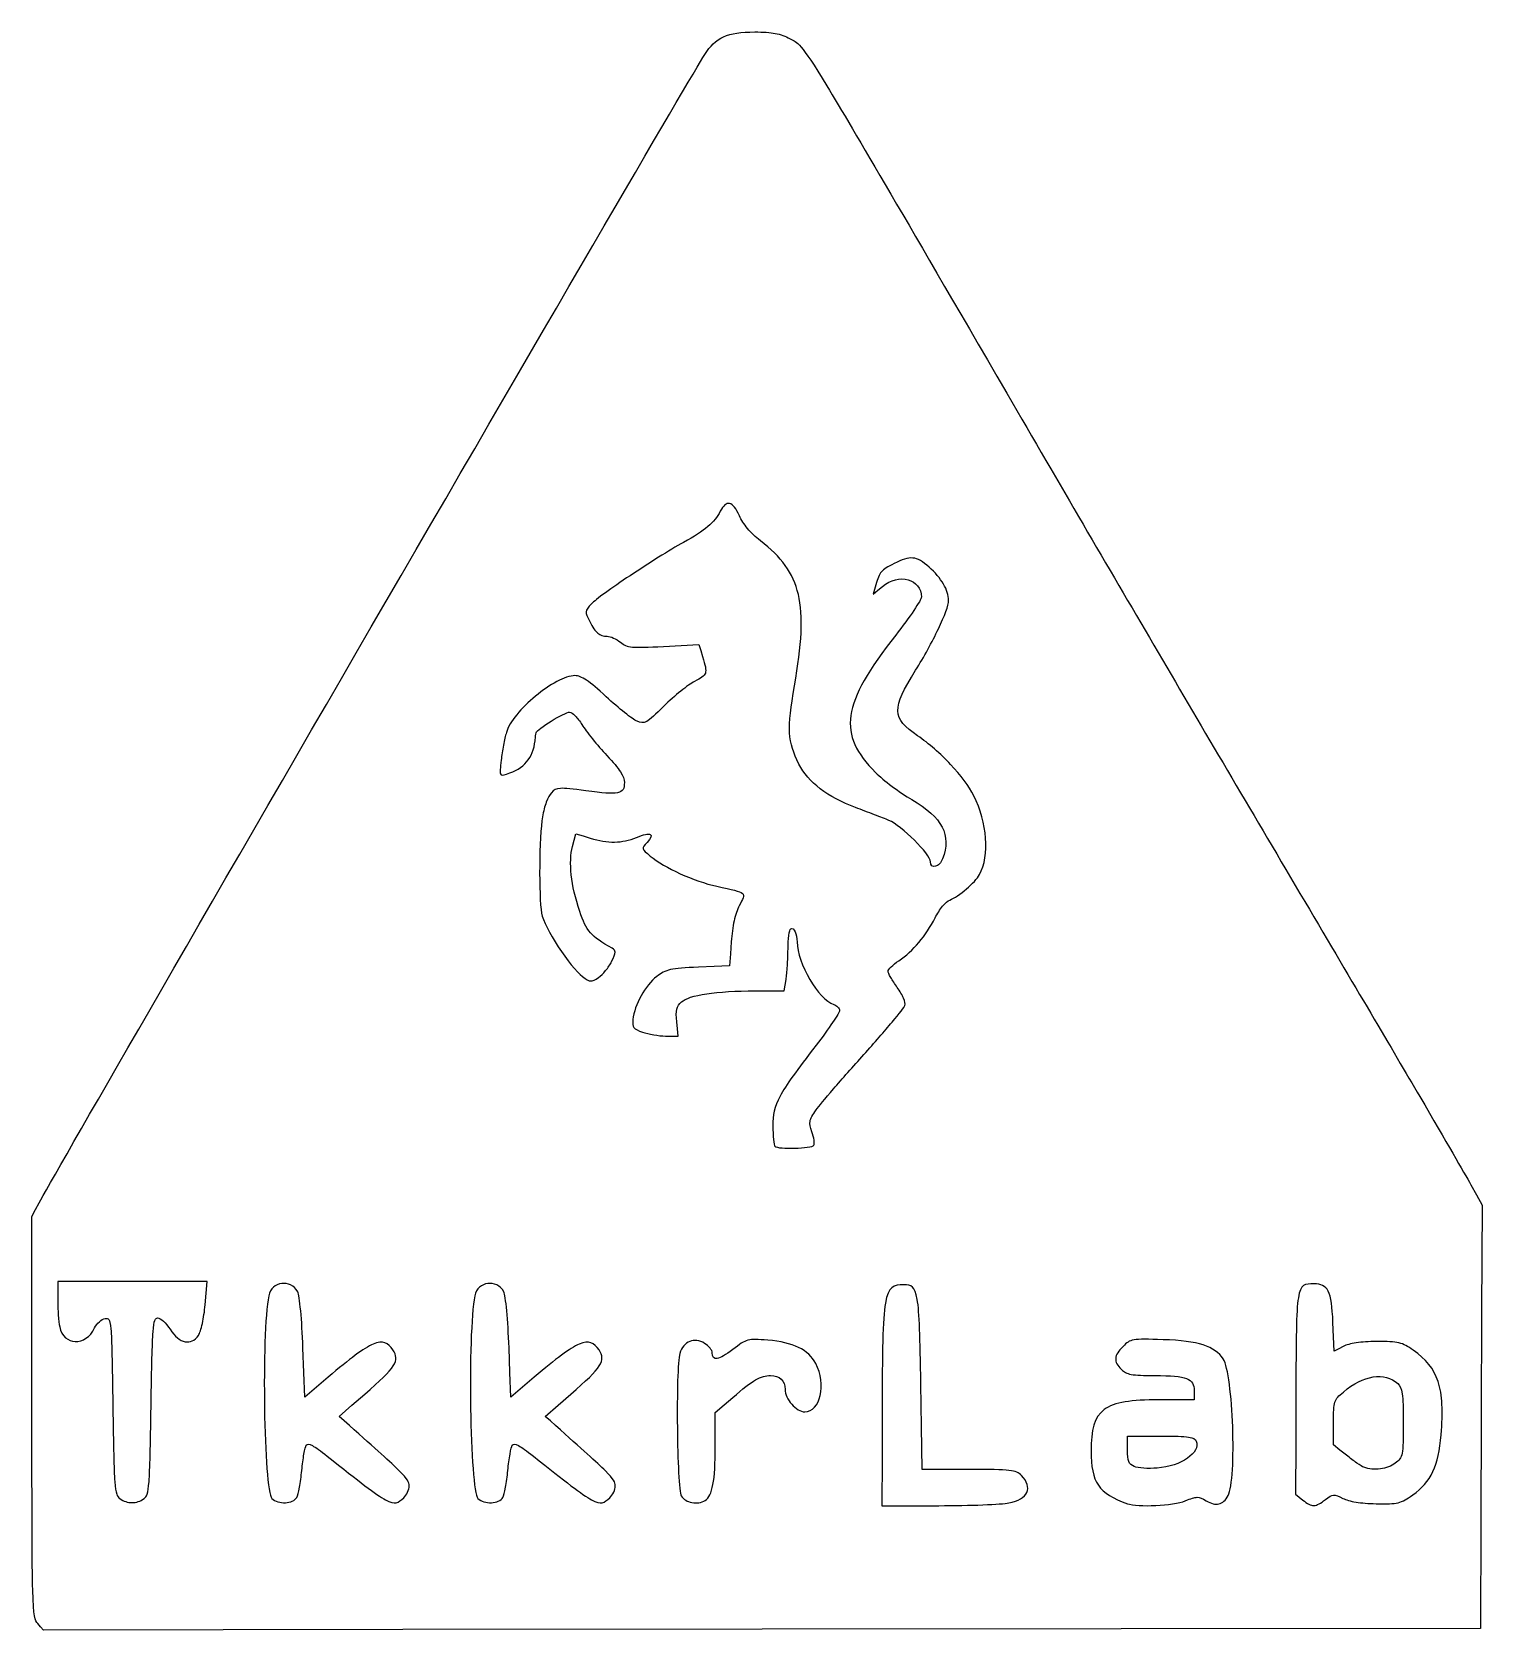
# Model space of a CAD drawing. Extents: x 0 to 13.5, y 0.5 to 15.4.
import ezdxf

# ---------------------------------------------------------------- set-up
doc = ezdxf.new("R2010")
doc.units = 0
doc.layers.get('0').update_dxf_attribs({"linetype": 'CONTINUOUS'})

msp = doc.modelspace()

# ---------------------------------------------------------------- linework, layer by layer
at = {"color": 7}
for points in [[(7.892464, 10.269437), (7.880294, 10.227002), (7.868124, 10.184567), (7.910716, 10.220406), (7.953308, 10.256245)], [(5.915098, 9.697369), (6.079954, 9.706233), (6.24481, 9.715097), (6.261759, 9.658527), (6.278708, 9.601957)], [(5.068122, 7.834452), (5.083904, 7.892996), (5.099686, 7.951539), (5.165269, 7.931801), (5.230853, 7.912063)], [(6.546062, 6.945185), (6.538431, 6.833861), (6.530801, 6.722538), (6.385422, 6.716072), (6.240043, 6.709607)], [(6.767523, 6.489132), (6.90326, 6.489415), (7.038997, 6.4897), (7.047743, 6.542616), (7.05649, 6.595533)], [(5.934518, 6.067958), (5.992419, 6.067163), (6.050319, 6.066367), (6.043877, 6.133415), (6.037434, 6.200464)], [(7.314595, 5.050531), (7.314595, 5.05053), (7.314596, 5.050531)], [(13.434633, 4.68042), (13.486257, 4.58717), (13.537881, 4.493919), (13.534256, 3.50767), (13.530631, 2.52142), (13.527007, 1.535171), (13.523383, 0.548922), (10.177736, 0.545365), (6.832088, 0.541808), (3.48644, 0.538251), (0.140793, 0.534694), (0.113885, 0.564436), (0.086977, 0.594177)], [(0.033161, 2.520402), (0.033161, 3.453773), (0.033161, 4.387144), (0.066983, 4.450644), (0.100805, 4.514144)], [(1.645901, 3.563643), (1.655061, 3.672005), (1.664221, 3.780367), (1.316429, 3.780367), (0.968636, 3.780367), (0.620843, 3.780367), (0.27305, 3.780367), (0.27305, 3.697464), (0.27305, 3.614561)], [(12.246008, 3.177072), (12.20363, 3.155157), (12.161251, 3.133243), (12.155403, 3.266956), (12.149555, 3.40067)], [(2.791978, 2.889816), (2.68257, 2.796404), (2.573162, 2.702992), (2.564958, 2.933539), (2.556755, 3.164086)], [(4.711089, 2.889816), (4.601681, 2.796404), (4.492273, 2.702992), (4.484069, 2.933539), (4.475866, 3.164086)], [(2.989654, 2.439926), (2.941837, 2.482317), (2.89402, 2.524707), (3.013103, 2.628073), (3.132185, 2.731439)], [(4.908765, 2.439926), (4.860948, 2.482317), (4.813132, 2.524707), (4.932214, 2.628073), (5.051296, 2.731439)], [(6.397272, 2.241301), (6.397272, 2.401264), (6.397272, 2.561226), (6.478411, 2.6311), (6.55955, 2.700975)], [(8.757229, 2.030589), (8.540207, 2.030589), (8.323185, 2.030589), (8.317205, 2.429228), (8.311225, 2.827867)], [(10.856383, 2.763374), (10.856383, 2.721537), (10.856383, 2.6797), (10.693652, 2.6797), (10.530921, 2.6797)], [(11.804402, 2.73533), (11.803115, 2.267691), (11.801828, 1.800051), (11.835141, 1.773019), (11.868454, 1.745987)], [(7.950724, 2.573867), (7.950111, 2.132894), (7.949499, 1.691922), (8.214082, 1.692535), (8.478665, 1.693147)], [(12.27455, 2.163255), (12.214578, 2.2117), (12.154606, 2.260146), (12.154606, 2.36378), (12.154606, 2.467414)], [(10.235494, 2.213124), (10.235494, 2.277079), (10.235494, 2.341033), (10.391159, 2.341033), (10.546825, 2.341033)], [(10.298994, 2.057995), (10.298994, 2.057996)], [(12.436828, 2.050705), (12.436828, 2.050705)], [(1.076744, 1.75852), (1.076744, 1.75852), (1.076744, 1.75852)], [(2.499295, 1.770401), (2.499294, 1.770401)], [(4.418406, 1.770401), (4.418405, 1.770401)], [(6.303784, 1.742316), (6.303784, 1.742318)], [(9.131213, 1.718208), (9.131212, 1.718209), (9.131209, 1.718212)], [(10.774194, 1.738539), (10.774194, 1.73854)], [(12.079229, 1.749616), (12.079229, 1.749616)]]:
    msp.add_lwpolyline(points, dxfattribs=at)
for points in [[(6.298296, 15.210052), (6.349131, 15.29058), (6.40208, 15.3433), (6.474079, 15.375874)], [(6.474079, 15.375874), (6.546078, 15.408448), (6.637126, 15.420875), (6.764161, 15.420819)], [(6.764161, 15.420819), (6.846106, 15.420782), (6.905677, 15.417238), (6.956177, 15.407664)], [(6.956177, 15.407664), (7.006677, 15.39809), (7.048105, 15.382486), (7.093763, 15.358331)], [(7.093763, 15.358331), (7.166501, 15.319848), (7.1823, 15.334349), (7.436, 14.91821)], [(3.193402, 9.878204), (4.681992, 12.44728), (6.172632, 15.010987), (6.298296, 15.210052)], [(7.436, 14.91821), (7.6897, 14.502072), (8.181302, 13.655294), (9.205648, 11.894256)], [(9.205648, 11.894256), (9.697909, 11.047969), (10.131945, 10.304341), (10.560976, 9.572598)], [(6.53087, 11.028065), (6.501112, 11.035141), (6.471743, 11.011094), (6.443011, 10.955867)], [(6.621067, 10.913533), (6.590777, 10.982793), (6.560629, 11.02099), (6.53087, 11.028065)], [(6.443011, 10.955867), (6.415599, 10.903175), (6.380224, 10.858483), (6.32663, 10.813108)], [(6.69781, 10.795669), (6.664062, 10.835569), (6.637446, 10.87608), (6.621067, 10.913533)], [(6.32663, 10.813108), (6.273037, 10.767732), (6.201225, 10.721672), (6.100938, 10.666246)], [(6.817348, 10.681472), (6.772438, 10.716481), (6.731557, 10.75577), (6.69781, 10.795669)], [(6.100938, 10.666246), (5.971214, 10.59455), (5.775639, 10.471313), (5.603292, 10.356088)], [(7.170874, 10.181254), (7.12297, 10.385514), (7.010053, 10.531251), (6.817348, 10.681472)], [(8.063173, 10.469437), (8.002062, 10.43826), (7.968114, 10.418697), (7.945079, 10.39171)], [(8.237261, 10.520576), (8.189702, 10.525389), (8.138151, 10.507687), (8.063173, 10.469437)], [(8.387398, 10.436622), (8.328388, 10.488434), (8.28482, 10.515763), (8.237261, 10.520576)], [(8.522122, 10.278232), (8.490786, 10.331782), (8.44504, 10.386011), (8.387398, 10.436622)], [(5.603292, 10.356088), (5.430944, 10.240863), (5.281822, 10.133649), (5.245002, 10.094001)], [(7.945079, 10.39171), (7.922044, 10.364723), (7.909923, 10.330312), (7.892464, 10.269437)], [(7.953308, 10.256245), (8.029312, 10.320198), (8.120081, 10.337521), (8.191849, 10.31759)], [(8.191849, 10.31759), (8.263616, 10.29766), (8.316383, 10.240476), (8.316383, 10.155415)], [(8.570383, 10.123916), (8.570383, 10.171811), (8.553457, 10.224682), (8.522122, 10.278232)], [(7.134332, 9.3299), (7.201673, 9.714213), (7.218779, 9.976995), (7.170874, 10.181254)], [(8.316383, 10.155415), (8.316383, 10.142474), (8.289491, 10.096332), (8.246166, 10.032416)], [(8.474668, 9.86087), (8.53219, 9.982245), (8.570383, 10.083194), (8.570383, 10.123916)], [(5.194538, 10.020054), (5.192336, 9.998913), (5.204082, 9.97486), (5.227773, 9.928635)], [(5.245002, 10.094001), (5.212893, 10.059424), (5.19674, 10.041195), (5.194538, 10.020054)], [(8.246166, 10.032416), (8.202841, 9.968501), (8.143082, 9.886813), (8.077347, 9.80278)], [(0.100805, 4.514144), (0.218271, 4.734684), (1.704812, 7.309129), (3.193402, 9.878204)], [(5.227773, 9.928635), (5.255325, 9.874877), (5.277579, 9.840905), (5.302212, 9.820296)], [(8.262973, 9.475264), (8.340294, 9.597693), (8.417146, 9.739494), (8.474668, 9.86087)], [(5.302212, 9.820296), (5.326846, 9.799687), (5.353859, 9.79244), (5.390931, 9.792132)], [(5.390931, 9.792132), (5.40523, 9.792019), (5.426241, 9.785608), (5.448575, 9.775373)], [(5.448575, 9.775373), (5.47091, 9.765137), (5.494566, 9.751078), (5.514155, 9.73567)], [(5.514155, 9.73567), (5.546729, 9.710048), (5.571575, 9.696419), (5.625973, 9.691222)], [(5.625973, 9.691222), (5.680371, 9.686026), (5.76432, 9.689261), (5.915098, 9.697369)], [(8.077347, 9.80278), (7.82496, 9.480137), (7.688609, 9.249472), (7.660082, 9.05474)], [(6.278708, 9.601957), (6.30291, 9.521178), (6.314327, 9.478679), (6.304599, 9.448675)], [(10.560976, 9.572598), (10.990007, 8.840855), (11.414034, 8.120998), (11.886277, 7.322256)], [(5.089964, 9.424785), (4.999027, 9.424813), (4.853085, 9.341604), (4.722992, 9.233847)], [(5.198656, 9.381534), (5.153014, 9.412321), (5.119693, 9.424775), (5.089964, 9.424785)], [(5.381272, 9.228291), (5.30226, 9.301629), (5.244298, 9.350748), (5.198656, 9.381534)], [(6.304599, 9.448675), (6.294871, 9.418671), (6.263998, 9.401161), (6.203618, 9.370357)], [(8.097086, 9.097623), (8.094442, 9.185079), (8.15017, 9.296653), (8.262973, 9.475264)], [(4.722992, 9.233847), (4.592899, 9.12609), (4.478656, 8.993785), (4.451117, 8.895621)], [(6.075, 9.280239), (6.023379, 9.238786), (5.967165, 9.189254), (5.918816, 9.14165)], [(6.203618, 9.370357), (6.173646, 9.355066), (6.12662, 9.321692), (6.075, 9.280239)], [(7.089145, 8.893115), (7.083037, 8.998706), (7.09902, 9.12838), (7.134332, 9.3299)], [(4.869687, 9.001869), (4.941108, 9.045936), (5.017457, 9.085775), (5.040388, 9.085384)], [(5.040388, 9.085384), (5.052639, 9.085187), (5.071715, 9.071898), (5.092577, 9.050674)], [(5.552802, 9.080241), (5.500838, 9.121586), (5.43948, 9.174262), (5.381272, 9.228291)], [(5.918816, 9.14165), (5.836584, 9.060685), (5.791419, 9.017919), (5.758039, 8.999094)], [(8.281435, 8.864686), (8.160747, 8.946828), (8.09973, 9.010167), (8.097086, 9.097623)], [(4.728559, 8.892984), (4.731774, 8.909507), (4.798267, 8.957802), (4.869687, 9.001869)], [(5.092577, 9.050674), (5.11344, 9.02945), (5.136091, 9.000281), (5.155494, 8.968288)], [(5.155494, 8.968288), (5.174897, 8.936295), (5.210792, 8.887889), (5.252993, 8.835673)], [(5.66797, 9.000184), (5.647336, 9.008884), (5.604766, 9.038897), (5.552802, 9.080241)], [(5.758039, 8.999094), (5.724659, 8.98027), (5.703064, 8.985385), (5.66797, 9.000184)], [(7.660082, 9.05474), (7.631555, 8.860008), (7.710854, 8.701208), (7.889766, 8.522295)], [(4.451117, 8.895621), (4.442954, 8.866523), (4.433481, 8.823036), (4.424795, 8.776412)], [(4.639815, 8.622069), (4.683754, 8.673296), (4.709643, 8.738178), (4.718615, 8.818032)], [(4.718615, 8.818032), (4.720359, 8.833554), (4.72235, 8.849747), (4.724152, 8.863333)], [(4.724152, 8.863333), (4.725956, 8.876918), (4.727568, 8.887894), (4.728559, 8.892984)], [(5.252993, 8.835673), (5.295194, 8.783457), (5.343701, 8.727432), (5.388327, 8.6802)], [(7.176505, 8.600828), (7.123452, 8.706016), (7.095253, 8.787524), (7.089145, 8.893115)], [(8.588453, 8.598095), (8.49502, 8.697718), (8.386487, 8.793185), (8.281435, 8.864686)], [(4.403195, 8.638388), (4.394161, 8.563382), (4.389759, 8.525575), (4.396008, 8.509129)], [(4.424795, 8.776412), (4.416109, 8.729789), (4.40821, 8.680029), (4.403195, 8.638388)], [(5.388327, 8.6802), (5.447292, 8.617793), (5.487862, 8.569463), (5.51369, 8.529565)], [(4.396008, 8.509129), (4.402257, 8.492683), (4.419157, 8.497598), (4.452726, 8.508034)], [(4.452726, 8.508034), (4.533891, 8.53327), (4.595877, 8.570842), (4.639815, 8.622069)], [(5.51369, 8.529565), (5.539518, 8.489667), (5.550605, 8.458201), (5.550605, 8.429522)], [(7.374346, 8.371678), (7.285632, 8.439764), (7.218917, 8.516737), (7.176505, 8.600828)], [(7.889766, 8.522295), (7.926051, 8.48601), (7.982168, 8.439515), (8.043348, 8.393836)], [(8.804878, 8.306565), (8.760221, 8.394692), (8.681887, 8.498472), (8.588453, 8.598095)], [(4.955602, 8.375186), (4.913353, 8.372818), (4.896227, 8.359642), (4.870343, 8.333758)], [(5.191601, 8.351762), (5.065223, 8.369113), (4.99785, 8.377554), (4.955602, 8.375186)], [(5.486995, 8.333717), (5.435875, 8.322644), (5.346123, 8.330546), (5.191601, 8.351762)], [(5.550605, 8.429522), (5.550605, 8.374837), (5.538115, 8.344789), (5.486995, 8.333717)], [(7.704179, 8.195851), (7.573773, 8.244393), (7.463061, 8.303592), (7.374346, 8.371678)], [(8.043348, 8.393836), (8.104528, 8.348157), (8.170771, 8.303294), (8.22731, 8.270273)], [(4.823326, 8.247371), (4.808811, 8.208025), (4.796282, 8.160373), (4.78822, 8.111145)], [(4.870343, 8.333758), (4.85434, 8.317755), (4.837841, 8.286716), (4.823326, 8.247371)], [(7.878603, 8.129727), (7.822643, 8.151295), (7.759999, 8.175072), (7.704179, 8.195851)], [(8.22731, 8.270273), (8.37004, 8.186915), (8.462802, 8.104198), (8.509416, 8.014795)], [(8.914965, 7.912289), (8.905523, 8.04236), (8.86827, 8.181468), (8.804878, 8.306565)], [(4.78822, 8.111145), (4.772667, 8.016165), (4.763534, 7.833042), (4.761732, 7.652822)], [(8.012924, 8.076852), (7.983839, 8.088798), (7.934563, 8.108158), (7.878603, 8.129727)], [(8.251094, 7.891479), (8.168765, 7.973361), (8.071734, 8.052698), (8.012924, 8.076852)], [(5.230853, 7.912063), (5.316659, 7.886239), (5.389822, 7.873774), (5.459107, 7.874796)], [(5.459107, 7.874796), (5.528392, 7.875818), (5.593799, 7.890327), (5.664094, 7.918454)], [(5.664094, 7.918454), (5.730891, 7.945181), (5.773747, 7.953948), (5.790602, 7.945756)], [(5.790602, 7.945756), (5.807458, 7.937564), (5.798313, 7.912414), (5.76111, 7.871304)], [(8.401049, 7.690834), (8.401049, 7.72517), (8.333423, 7.809597), (8.251094, 7.891479)], [(8.509416, 8.014795), (8.55603, 7.925393), (8.556497, 7.829305), (8.514637, 7.719204)], [(8.858183, 7.572244), (8.906037, 7.661187), (8.924407, 7.782219), (8.914965, 7.912289)], [(5.05587, 7.569295), (5.044587, 7.671736), (5.048501, 7.761665), (5.068122, 7.834452)], [(5.76111, 7.871304), (5.735291, 7.842775), (5.722516, 7.827955), (5.726427, 7.811804)], [(5.726427, 7.811804), (5.730337, 7.795653), (5.750934, 7.778171), (5.791857, 7.744317)], [(5.791857, 7.744317), (5.858445, 7.689232), (5.95992, 7.630709), (6.071451, 7.580033)], [(4.761732, 7.652822), (4.759928, 7.472602), (4.765458, 7.295284), (4.779228, 7.211916)], [(8.446618, 7.648771), (8.421963, 7.642613), (8.401049, 7.655204), (8.401049, 7.690834)], [(8.514637, 7.719204), (8.499669, 7.679836), (8.471273, 7.654929), (8.446618, 7.648771)], [(5.134804, 7.229059), (5.093635, 7.351898), (5.067154, 7.466853), (5.05587, 7.569295)], [(6.071451, 7.580033), (6.182983, 7.529356), (6.30457, 7.486525), (6.411383, 7.462822)], [(6.411383, 7.462822), (6.556043, 7.43072), (6.625089, 7.417523), (6.649576, 7.396248)], [(8.736065, 7.437522), (8.789855, 7.483467), (8.837996, 7.534726), (8.858183, 7.572244)], [(6.649576, 7.396248), (6.674063, 7.374973), (6.653991, 7.345619), (6.620415, 7.281204)], [(8.51382, 7.276334), (8.538272, 7.306182), (8.562204, 7.327892), (8.580057, 7.33468)], [(8.580057, 7.33468), (8.622836, 7.350945), (8.682275, 7.391576), (8.736065, 7.437522)], [(11.886277, 7.322256), (12.351028, 6.536186), (12.703685, 5.937924), (12.95737, 5.505081)], [(4.779228, 7.211916), (4.789677, 7.148653), (4.856416, 7.021797), (4.934886, 6.900324)], [(5.234479, 7.030241), (5.191483, 7.079201), (5.165632, 7.137077), (5.134804, 7.229059)], [(6.620415, 7.281204), (6.600985, 7.243925), (6.584905, 7.196525), (6.572429, 7.140142)], [(8.293771, 6.940436), (8.350886, 7.007886), (8.401752, 7.084879), (8.444463, 7.169164)], [(8.444463, 7.169164), (8.464396, 7.208502), (8.489368, 7.246487), (8.51382, 7.276334)], [(5.43702, 6.884925), (5.337616, 6.941239), (5.277475, 6.981281), (5.234479, 7.030241)], [(6.572429, 7.140142), (6.559953, 7.083759), (6.55108, 7.018394), (6.546062, 6.945185)], [(7.074294, 6.87609), (7.074378, 6.924138), (7.077298, 6.969576), (7.081934, 7.004075)], [(7.081934, 7.004075), (7.08657, 7.038573), (7.092921, 7.062134), (7.09987, 7.066428)], [(7.09987, 7.066428), (7.113931, 7.075118), (7.128781, 7.063356), (7.140116, 7.040007)], [(7.140116, 7.040007), (7.151452, 7.016659), (7.159271, 6.981724), (7.159271, 6.944069)], [(4.934886, 6.900324), (5.013356, 6.778851), (5.103558, 6.662761), (5.160934, 6.62103)], [(5.43108, 6.761566), (5.45183, 6.80508), (5.462395, 6.830776), (5.463232, 6.848165)], [(5.463232, 6.848165), (5.464071, 6.865555), (5.45518, 6.874638), (5.43702, 6.884925)], [(7.068936, 6.721603), (7.072163, 6.772454), (7.074208, 6.828041), (7.074294, 6.87609)], [(7.159271, 6.944069), (7.159271, 6.845312), (7.208968, 6.711068), (7.276425, 6.595877)], [(8.105588, 6.76897), (8.173292, 6.81508), (8.236656, 6.872986), (8.293771, 6.940436)], [(5.37595, 6.676997), (5.397857, 6.703784), (5.417996, 6.734129), (5.43108, 6.761566)], [(6.240043, 6.709607), (6.110015, 6.703824), (6.034747, 6.698624), (5.981066, 6.686542)], [(7.05649, 6.595533), (7.0613, 6.624637), (7.065709, 6.670752), (7.068936, 6.721603)], [(8.006131, 6.670323), (8.006188, 6.67886), (8.017403, 6.694226), (8.035429, 6.712106)], [(8.035429, 6.712106), (8.053454, 6.729986), (8.078291, 6.750379), (8.105588, 6.76897)], [(5.160934, 6.62103), (5.197064, 6.594752), (5.216964, 6.581524), (5.236541, 6.580572)], [(5.236541, 6.580572), (5.256119, 6.579621), (5.275374, 6.590947), (5.310216, 6.613776)], [(5.310216, 6.613776), (5.33037, 6.626981), (5.354044, 6.65021), (5.37595, 6.676997)], [(5.851612, 6.622177), (5.79885, 6.581934), (5.74687, 6.515651), (5.706346, 6.442577)], [(5.981066, 6.686542), (5.927385, 6.674459), (5.895291, 6.655493), (5.851612, 6.622177)], [(7.276425, 6.595877), (7.343881, 6.480687), (7.429097, 6.384549), (7.500133, 6.362003)], [(8.03127, 6.613508), (8.01571, 6.640663), (8.006078, 6.661786), (8.006131, 6.670323)], [(8.091981, 6.520501), (8.06832, 6.553165), (8.04683, 6.586352), (8.03127, 6.613508)], [(5.706346, 6.442577), (5.665821, 6.369502), (5.636751, 6.289635), (5.629812, 6.222224)], [(6.080989, 6.385639), (6.116172, 6.41748), (6.198551, 6.443167), (6.316762, 6.460986)], [(6.316762, 6.460986), (6.434972, 6.478807), (6.589014, 6.488759), (6.767523, 6.489132)], [(8.150143, 6.420633), (8.137874, 6.450053), (8.117929, 6.484681), (8.091981, 6.520501)], [(8.162245, 6.352005), (8.167003, 6.366998), (8.162414, 6.391212), (8.150143, 6.420633)], [(6.037434, 6.200464), (6.032215, 6.254788), (6.031671, 6.290736), (6.038148, 6.318275)], [(6.038148, 6.318275), (6.044626, 6.345815), (6.058125, 6.364947), (6.080989, 6.385639)], [(7.554382, 6.305562), (7.554382, 6.294776), (7.529776, 6.252944), (7.490133, 6.194238)], [(7.500133, 6.362003), (7.515052, 6.357268), (7.528614, 6.348551), (7.538447, 6.338321)], [(7.538447, 6.338321), (7.548279, 6.328091), (7.554382, 6.316348), (7.554382, 6.305562)], [(8.043433, 6.197266), (8.112726, 6.28009), (8.157906, 6.338333), (8.162245, 6.352005)], [(5.629812, 6.222224), (5.626018, 6.185373), (5.62689, 6.163311), (5.639541, 6.146699)], [(5.639541, 6.146699), (5.652191, 6.130086), (5.67662, 6.118924), (5.719938, 6.103873)], [(5.719938, 6.103873), (5.747102, 6.094434), (5.784824, 6.085675), (5.823717, 6.079165)], [(7.490133, 6.194238), (7.450489, 6.135531), (7.395809, 6.05995), (7.33566, 5.981665)], [(7.779937, 5.89505), (7.880732, 6.00704), (7.97414, 6.114443), (8.043433, 6.197266)], [(5.823717, 6.079165), (5.862609, 6.072656), (5.902672, 6.068396), (5.934518, 6.067958)], [(7.33566, 5.981665), (7.156356, 5.748295), (7.055814, 5.61133), (7.000098, 5.507571)], [(7.49885, 5.575839), (7.578997, 5.669148), (7.679142, 5.783059), (7.779937, 5.89505)], [(7.337743, 5.380241), (7.358551, 5.409823), (7.418702, 5.48253), (7.49885, 5.575839)], [(7.000098, 5.507571), (6.944383, 5.403811), (6.933493, 5.333257), (6.933493, 5.232707)], [(7.279324, 5.274337), (7.284821, 5.301993), (7.303018, 5.330874), (7.337743, 5.380241)], [(12.95737, 5.505081), (13.211056, 5.072238), (13.365768, 4.804814), (13.434633, 4.68042)], [(6.933493, 5.232707), (6.933493, 5.185151), (6.93561, 5.139801), (6.93902, 5.105046)], [(7.297108, 5.175795), (7.281032, 5.220254), (7.273828, 5.246682), (7.279324, 5.274337)], [(6.93902, 5.105046), (6.94243, 5.070292), (6.947134, 5.046133), (6.952308, 5.040959)], [(7.316696, 5.099037), (7.313526, 5.121741), (7.306742, 5.149154), (7.297108, 5.175795)], [(7.314596, 5.050531), (7.319421, 5.058338), (7.319866, 5.076333), (7.316696, 5.099037)], [(6.952308, 5.040959), (6.967313, 5.025954), (7.053046, 5.020519), (7.137448, 5.022749)], [(7.137448, 5.022749), (7.221849, 5.024978), (7.304918, 5.034874), (7.314595, 5.050531)], [(2.358701, 3.76273), (2.302669, 3.755058), (2.251528, 3.715367), (2.238495, 3.648204)], [(2.50826, 3.685137), (2.475658, 3.746053), (2.414734, 3.770401), (2.358701, 3.76273)], [(4.277812, 3.76273), (4.22178, 3.755058), (4.170639, 3.715367), (4.157606, 3.648204)], [(4.427371, 3.685137), (4.39477, 3.746053), (4.333845, 3.770401), (4.277812, 3.76273)], [(8.153113, 3.751712), (8.058182, 3.751176), (8.007973, 3.734937), (7.981302, 3.57972)], [(8.277976, 3.61497), (8.256967, 3.737728), (8.220688, 3.752094), (8.153113, 3.751712)], [(11.971161, 3.7592), (11.889322, 3.7592), (11.848335, 3.758788), (11.827457, 3.630597)], [(12.1056, 3.690255), (12.079299, 3.743114), (12.037917, 3.7592), (11.971161, 3.7592)], [(0.27305, 3.614561), (0.27305, 3.568965), (0.275089, 3.517317), (0.278374, 3.470839)], [(2.238495, 3.648204), (2.203969, 3.470284), (2.192353, 3.017532), (2.198838, 2.599791)], [(2.535785, 3.508472), (2.527041, 3.602425), (2.517204, 3.668425), (2.50826, 3.685137)], [(4.157606, 3.648204), (4.12308, 3.470284), (4.111464, 3.017532), (4.117949, 2.599791)], [(4.454896, 3.508472), (4.446152, 3.602425), (4.436315, 3.668425), (4.427371, 3.685137)], [(7.981302, 3.57972), (7.954631, 3.424503), (7.951498, 3.13031), (7.950724, 2.573867)], [(8.311225, 2.827867), (8.304726, 3.261059), (8.298986, 3.492211), (8.277976, 3.61497)], [(11.827457, 3.630597), (11.806578, 3.502407), (11.805808, 3.246439), (11.804402, 2.73533)], [(12.149555, 3.40067), (12.143122, 3.547763), (12.131901, 3.637395), (12.1056, 3.690255)], [(0.278374, 3.470839), (0.28166, 3.42436), (0.286191, 3.38305), (0.291176, 3.358127)], [(0.660966, 3.40681), (0.67864, 3.422729), (0.697809, 3.433785), (0.714207, 3.436135)], [(0.714207, 3.436135), (0.743849, 3.440383), (0.758773, 3.441333), (0.767814, 3.33889)], [(1.161009, 3.311653), (1.169317, 3.423535), (1.181591, 3.4417), (1.203439, 3.4417)], [(1.203439, 3.4417), (1.21662, 3.4417), (1.236286, 3.429794), (1.257351, 3.410612)], [(1.620028, 3.390841), (1.63133, 3.442303), (1.640863, 3.504044), (1.645901, 3.563643)], [(2.556755, 3.164086), (2.552181, 3.292612), (2.54453, 3.414519), (2.535785, 3.508472)], [(4.475866, 3.164086), (4.471292, 3.292612), (4.463641, 3.414519), (4.454896, 3.508472)], [(0.291176, 3.358127), (0.308768, 3.270165), (0.369557, 3.224615), (0.436242, 3.222603)], [(0.436242, 3.222603), (0.502928, 3.220591), (0.575512, 3.262117), (0.616695, 3.348306)], [(0.616695, 3.348306), (0.627113, 3.370109), (0.643292, 3.390891), (0.660966, 3.40681)], [(0.767814, 3.33889), (0.776855, 3.236447), (0.780013, 3.03061), (0.78612, 2.621284)], [(1.142366, 2.619298), (1.148356, 2.99417), (1.1527, 3.19977), (1.161009, 3.311653)], [(1.257351, 3.410612), (1.278417, 3.391429), (1.300882, 3.364971), (1.319662, 3.335867)], [(1.319662, 3.335867), (1.362473, 3.26952), (1.411988, 3.230366), (1.459028, 3.220356)], [(1.459028, 3.220356), (1.506068, 3.210347), (1.550634, 3.229483), (1.583549, 3.279717)], [(1.583549, 3.279717), (1.595658, 3.298198), (1.608727, 3.33938), (1.620028, 3.390841)], [(3.21167, 3.198021), (3.122752, 3.16053), (2.994447, 3.062683), (2.791978, 2.889816)], [(3.39504, 3.144087), (3.350118, 3.212646), (3.300587, 3.235512), (3.21167, 3.198021)], [(3.397193, 2.994612), (3.434837, 3.053707), (3.427954, 3.093853), (3.39504, 3.144087)], [(5.130781, 3.198021), (5.041863, 3.16053), (4.913558, 3.062683), (4.711089, 2.889816)], [(5.314151, 3.144087), (5.269229, 3.212646), (5.219699, 3.235512), (5.130781, 3.198021)], [(5.316304, 2.994612), (5.353948, 3.053707), (5.347064, 3.093853), (5.314151, 3.144087)], [(6.158704, 3.222764), (6.116494, 3.205558), (6.082012, 3.166801), (6.06644, 3.111048)], [(6.297338, 3.205163), (6.250853, 3.235621), (6.200915, 3.239969), (6.158704, 3.222764)], [(6.347985, 3.160223), (6.334987, 3.175993), (6.317059, 3.192241), (6.297338, 3.205163)], [(6.36905, 3.118158), (6.36905, 3.129163), (6.360982, 3.144453), (6.347985, 3.160223)], [(6.55928, 3.146897), (6.493757, 3.096504), (6.446199, 3.069073), (6.415022, 3.064363)], [(6.701406, 3.234404), (6.659634, 3.223229), (6.625056, 3.197484), (6.55928, 3.146897)], [(6.886691, 3.234489), (6.792142, 3.242184), (6.743177, 3.24558), (6.701406, 3.234404)], [(7.172099, 3.167035), (7.0985, 3.202831), (7.004163, 3.224927), (6.886691, 3.234489)], [(7.333075, 3.017382), (7.298558, 3.081743), (7.245698, 3.131239), (7.172099, 3.167035)], [(10.194344, 3.177344), (10.151116, 3.134116), (10.128544, 3.09901), (10.126153, 3.065338)], [(10.297754, 3.237881), (10.249462, 3.229878), (10.229025, 3.212025), (10.194344, 3.177344)], [(10.568288, 3.239315), (10.422192, 3.244037), (10.346046, 3.245884), (10.297754, 3.237881)], [(10.941229, 3.190405), (10.852037, 3.219023), (10.73176, 3.234031), (10.568288, 3.239315)], [(11.12766, 3.059836), (11.088528, 3.11956), (11.030421, 3.161787), (10.941229, 3.190405)], [(12.36665, 3.20994), (12.314417, 3.202384), (12.273601, 3.191341), (12.246008, 3.177072)], [(12.555796, 3.221884), (12.482533, 3.221565), (12.418883, 3.217496), (12.36665, 3.20994)], [(12.763468, 3.209527), (12.716686, 3.220631), (12.657662, 3.222329), (12.555796, 3.221884)], [(12.897688, 3.140735), (12.84479, 3.177913), (12.81025, 3.198423), (12.763468, 3.209527)], [(13.128806, 2.848672), (13.088669, 2.970537), (13.014731, 3.058473), (12.897688, 3.140735)], [(3.132185, 2.731439), (3.277379, 2.857471), (3.35955, 2.935516), (3.397193, 2.994612)], [(5.051296, 2.731439), (5.19649, 2.857471), (5.278661, 2.935516), (5.316304, 2.994612)], [(6.06644, 3.111048), (6.047087, 3.041758), (6.040425, 2.727841), (6.043722, 2.42228)], [(6.415022, 3.064363), (6.383846, 3.059653), (6.36905, 3.077664), (6.36905, 3.118158)], [(7.374862, 2.720457), (7.395113, 2.80922), (7.384303, 2.921863), (7.333075, 3.017382)], [(10.126153, 3.065338), (10.123763, 3.031665), (10.141553, 2.999426), (10.17905, 2.961929)], [(11.215601, 2.427265), (11.205612, 2.708961), (11.173832, 2.989369), (11.12766, 3.059836)], [(6.55955, 2.700975), (6.654233, 2.782513), (6.719418, 2.833639), (6.772382, 2.86438)], [(6.772382, 2.86438), (6.825345, 2.895121), (6.866087, 2.905478), (6.911884, 2.905478)], [(6.911884, 2.905478), (6.953491, 2.905478), (6.987116, 2.893196), (7.010339, 2.870951)], [(7.010339, 2.870951), (7.033562, 2.848705), (7.046383, 2.816495), (7.046383, 2.776639)], [(10.17905, 2.961929), (10.203121, 2.937857), (10.22664, 2.923746), (10.271419, 2.915653)], [(10.271419, 2.915653), (10.316198, 2.90756), (10.382237, 2.905484), (10.49135, 2.905484)], [(10.49135, 2.905484), (10.641444, 2.905481), (10.732703, 2.899168), (10.786437, 2.878249)], [(10.786437, 2.878249), (10.840172, 2.85733), (10.856383, 2.821804), (10.856383, 2.763374)], [(12.246328, 2.752023), (12.340216, 2.831191), (12.436236, 2.878356), (12.524042, 2.89192)], [(12.524042, 2.89192), (12.611849, 2.905485), (12.691442, 2.885448), (12.752476, 2.830213)], [(12.752476, 2.830213), (12.774343, 2.810424), (12.787153, 2.787178), (12.794496, 2.734939)], [(13.157124, 2.353031), (13.175281, 2.571011), (13.168944, 2.726806), (13.128806, 2.848672)], [(7.046383, 2.776639), (7.046383, 2.731946), (7.072772, 2.679489), (7.108953, 2.638205)], [(7.230276, 2.566811), (7.303297, 2.566811), (7.35461, 2.631694), (7.374862, 2.720457)], [(10.530921, 2.6797), (10.271293, 2.6797), (10.112845, 2.658182), (10.01928, 2.587867)], [(12.167416, 2.656536), (12.17933, 2.693503), (12.20226, 2.714865), (12.246328, 2.752023)], [(12.794496, 2.734939), (12.80184, 2.682701), (12.803717, 2.601469), (12.803717, 2.465708)], [(0.78612, 2.621284), (0.791834, 2.238335), (0.795834, 2.031807), (0.804586, 1.916497)], [(1.123198, 1.917031), (1.132018, 2.032728), (1.136291, 2.239051), (1.142366, 2.619298)], [(2.198838, 2.599791), (2.205323, 2.182049), (2.229908, 1.799319), (2.267783, 1.761444)], [(4.117949, 2.599791), (4.124434, 2.182049), (4.149019, 1.799319), (4.186895, 1.761444)], [(7.108953, 2.638205), (7.145134, 2.596922), (7.191107, 2.566811), (7.230276, 2.566811)], [(10.01928, 2.587867), (9.925715, 2.517552), (9.897032, 2.39844), (9.896933, 2.203253)], [(12.154606, 2.467414), (12.154606, 2.566995), (12.155503, 2.619568), (12.167416, 2.656536)], [(0.040645, 0.904983), (0.033666, 1.15479), (0.033161, 1.622034), (0.033161, 2.520402)], [(3.454037, 2.016888), (3.376676, 2.094934), (3.237382, 2.220308), (2.989654, 2.439926)], [(5.373148, 2.016888), (5.295787, 2.094934), (5.156494, 2.220308), (4.908765, 2.439926)], [(6.043722, 2.42228), (6.04702, 2.116718), (6.060277, 1.819512), (6.080765, 1.783643)], [(11.172797, 1.786972), (11.213789, 1.862588), (11.22559, 2.14557), (11.215601, 2.427265)], [(12.803717, 2.465708), (12.803717, 2.310673), (12.803243, 2.230769), (12.793712, 2.182498)], [(2.566328, 2.172999), (2.573884, 2.215755), (2.581592, 2.247175), (2.587626, 2.25694)], [(2.587626, 2.25694), (2.595563, 2.269782), (2.613069, 2.269117), (2.644306, 2.252764)], [(2.644306, 2.252764), (2.675544, 2.236411), (2.720513, 2.20437), (2.783377, 2.154462)], [(4.485439, 2.172999), (4.492995, 2.215755), (4.500703, 2.247175), (4.506737, 2.25694)], [(4.506737, 2.25694), (4.514674, 2.269782), (4.53218, 2.269117), (4.563417, 2.252764)], [(4.563417, 2.252764), (4.594655, 2.236411), (4.639624, 2.20437), (4.702488, 2.154462)], [(6.375559, 1.890043), (6.390587, 1.970257), (6.397272, 2.084392), (6.397272, 2.241301)], [(10.546825, 2.341033), (10.677925, 2.341033), (10.756456, 2.339213), (10.804078, 2.33253)], [(10.875872, 2.294864), (10.89677, 2.240403), (10.862147, 2.181974), (10.794105, 2.134876)], [(10.804078, 2.33253), (10.8517, 2.325848), (10.868411, 2.314306), (10.875872, 2.294864)], [(13.079398, 2.010219), (13.121282, 2.099027), (13.145118, 2.208902), (13.157124, 2.353031)], [(2.545936, 2.021045), (2.551366, 2.076152), (2.558772, 2.130243), (2.566328, 2.172999)], [(2.783377, 2.154462), (3.084358, 1.915511), (3.236427, 1.795177), (3.326196, 1.746297)], [(4.465047, 2.021045), (4.470477, 2.076152), (4.477883, 2.130243), (4.485439, 2.172999)], [(4.702488, 2.154462), (5.003469, 1.915511), (5.155538, 1.795177), (5.245307, 1.746297)], [(9.896933, 2.203253), (9.896877, 2.05637), (9.914089, 1.957864), (9.96504, 1.883886)], [(10.247554, 2.104337), (10.238242, 2.127085), (10.235494, 2.16024), (10.235494, 2.213124)], [(10.298994, 2.057996), (10.272741, 2.069249), (10.256866, 2.08159), (10.247554, 2.104337)], [(10.794105, 2.134876), (10.726062, 2.087778), (10.624601, 2.052012), (10.511823, 2.042875)], [(12.371696, 2.090226), (12.342283, 2.110625), (12.307535, 2.13661), (12.27455, 2.163255)], [(12.436828, 2.050705), (12.425186, 2.055011), (12.401109, 2.069826), (12.371696, 2.090226)], [(12.729354, 2.089082), (12.693928, 2.061215), (12.643964, 2.043051), (12.591273, 2.036138)], [(12.793712, 2.182498), (12.78418, 2.134226), (12.76559, 2.117587), (12.729354, 2.089082)], [(2.52409, 1.864759), (2.532544, 1.910188), (2.540506, 1.965939), (2.545936, 2.021045)], [(3.546828, 1.877825), (3.546828, 1.908126), (3.531399, 1.938843), (3.454037, 2.016888)], [(4.443201, 1.864759), (4.451655, 1.910188), (4.459617, 1.965939), (4.465047, 2.021045)], [(5.465939, 1.877825), (5.465939, 1.908126), (5.45051, 1.938843), (5.373148, 2.016888)], [(9.131796, 2.021698), (9.06517, 2.029365), (8.955436, 2.030589), (8.757229, 2.030589)], [(9.247717, 1.974144), (9.221941, 1.99992), (9.198423, 2.014031), (9.131796, 2.021698)], [(9.298021, 1.817244), (9.318845, 1.862988), (9.303483, 1.918378), (9.247717, 1.974144)], [(10.387707, 2.042322), (10.349132, 2.045062), (10.316457, 2.050505), (10.298994, 2.057995)], [(10.511823, 2.042875), (10.470758, 2.039548), (10.426282, 2.039584), (10.387707, 2.042322)], [(12.591273, 2.036138), (12.538582, 2.029225), (12.483163, 2.033564), (12.436828, 2.050705)], [(12.893379, 1.793809), (12.97758, 1.85367), (13.037513, 1.921411), (13.079398, 2.010219)], [(0.804586, 1.916497), (0.813338, 1.801187), (0.826842, 1.777095), (0.851567, 1.759016)], [(1.076744, 1.75852), (1.101009, 1.776264), (1.114377, 1.801334), (1.123198, 1.917031)], [(2.499294, 1.770401), (2.506691, 1.784222), (2.515636, 1.819329), (2.52409, 1.864759)], [(3.495217, 1.766852), (3.50941, 1.779696), (3.522313, 1.798603), (3.531667, 1.818717)], [(3.531667, 1.818717), (3.541022, 1.838831), (3.546828, 1.860152), (3.546828, 1.877825)], [(4.418405, 1.770401), (4.425802, 1.784222), (4.434747, 1.819329), (4.443201, 1.864759)], [(5.414328, 1.766852), (5.428521, 1.779696), (5.441424, 1.798603), (5.450778, 1.818717)], [(5.450778, 1.818717), (5.460133, 1.838831), (5.465939, 1.860152), (5.465939, 1.877825)], [(6.303784, 1.742318), (6.337158, 1.763539), (6.36053, 1.80983), (6.375559, 1.890043)], [(9.131209, 1.718212), (9.220186, 1.735399), (9.277196, 1.771499), (9.298021, 1.817244)], [(9.96504, 1.883886), (10.015991, 1.809908), (10.100666, 1.760459), (10.235494, 1.71169)], [(11.087711, 1.710241), (11.121284, 1.718264), (11.149381, 1.743777), (11.172797, 1.786972)], [(12.079229, 1.749616), (12.113988, 1.776957), (12.133482, 1.790782), (12.154802, 1.792334)], [(12.154802, 1.792334), (12.176122, 1.793887), (12.199266, 1.783166), (12.241324, 1.761417)], [(12.756319, 1.720957), (12.802307, 1.732031), (12.836872, 1.753637), (12.893379, 1.793809)], [(0.851567, 1.759016), (0.885372, 1.734297), (0.924865, 1.721887), (0.964308, 1.721801)], [(0.964308, 1.721801), (1.00375, 1.721716), (1.043141, 1.733949), (1.076744, 1.75852)], [(2.267783, 1.761444), (2.296824, 1.732404), (2.346459, 1.719242), (2.392956, 1.721041)], [(2.392956, 1.721041), (2.439452, 1.722839), (2.48281, 1.7396), (2.499295, 1.770401)], [(3.326196, 1.746297), (3.415965, 1.697416), (3.443434, 1.71999), (3.495217, 1.766852)], [(4.186895, 1.761444), (4.215935, 1.732404), (4.26557, 1.719242), (4.312067, 1.721041)], [(4.312067, 1.721041), (4.358564, 1.722839), (4.401922, 1.7396), (4.418406, 1.770401)], [(5.245307, 1.746297), (5.335076, 1.697416), (5.362545, 1.71999), (5.414328, 1.766852)], [(6.080765, 1.783643), (6.099104, 1.751537), (6.137379, 1.730091), (6.179809, 1.722228)], [(6.179809, 1.722228), (6.222239, 1.714366), (6.268825, 1.720086), (6.303784, 1.742316)], [(8.478665, 1.693147), (8.624186, 1.693486), (8.770358, 1.696474), (8.888632, 1.701016)], [(8.888632, 1.701016), (9.006907, 1.705558), (9.097283, 1.711654), (9.131213, 1.718208)], [(10.235494, 1.71169), (10.283187, 1.694439), (10.389845, 1.689941), (10.498588, 1.695361)], [(10.498588, 1.695361), (10.60733, 1.700781), (10.718159, 1.716119), (10.774194, 1.738539)], [(10.774194, 1.73854), (10.828371, 1.760217), (10.858882, 1.771054), (10.88504, 1.771043)], [(10.88504, 1.771043), (10.911199, 1.771032), (10.933005, 1.760172), (10.969774, 1.738455)], [(10.969774, 1.738455), (11.015091, 1.711686), (11.054139, 1.702218), (11.087711, 1.710241)], [(11.868454, 1.745987), (11.910679, 1.711723), (11.940633, 1.694743), (11.971401, 1.695273)], [(11.971401, 1.695273), (12.002168, 1.695803), (12.033749, 1.713842), (12.079229, 1.749616)], [(12.241324, 1.761417), (12.269709, 1.746738), (12.311773, 1.734884), (12.364384, 1.726362)], [(12.364384, 1.726362), (12.416994, 1.71784), (12.480152, 1.712649), (12.550724, 1.711298)], [(12.550724, 1.711298), (12.652921, 1.709342), (12.710331, 1.709884), (12.756319, 1.720957)], [(0.086977, 0.594177), (0.061078, 0.622803), (0.047624, 0.655175), (0.040645, 0.904983)]]:
    msp.add_open_spline(points, degree=3, dxfattribs=at)

doc.saveas('drawing.dxf')
